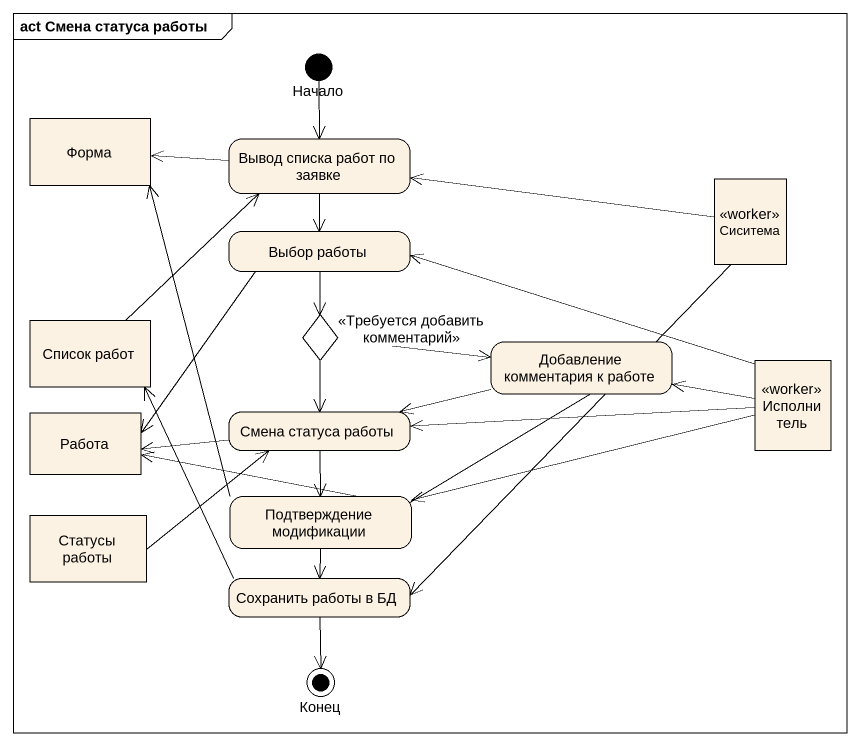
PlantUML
@startuml
mainframe act Смена статуса работы
hide empty description
state Начало <<start>>
state Форма <<object>>
state "Вывод списка работ по заявке" as Вывод_списка_работ_по_заявке
state Сиситема <<worker>>
state "Выбор работы" as Выбор_работы
state "Список работ" as Список_работ <<object>>
state choice1 <<choice>>
state "Добавление комментария к работе" as Добавление_комментария_к
state Исполнитель <<worker>>
state Работа <<object>>
state "Смена статуса работы" as Смена_статуса_работы
state "Статусы работы" as Статусы_работы <<object>>
state "Подтверждение модификации" as Подтверждение_модификации
state "Сохранить работы в БД" as Сохранить_работы_в_БД
state Конец <<end>>
Начало --> Вывод_списка_работ_по_заявке
Вывод_списка_работ_по_заявке -left-> Форма
Вывод_списка_работ_по_заявке --> Выбор_работы
Сиситема -left-> Вывод_списка_работ_по_заявке
Сиситема --> Сохранить_работы_в_БД
Выбор_работы --> choice1
Выбор_работы --> Работа
Список_работ -up-> Вывод_списка_работ_по_заявке
choice1 -right-> Добавление_комментария_к : <<Требуется добавить комментарий>>
choice1 --> Смена_статуса_работы
Добавление_комментария_к -left-> Работа
Добавление_комментария_к -left-> Смена_статуса_работы
Исполнитель -left-> Выбор_работы
Исполнитель -left-> Добавление_комментария_к
Исполнитель -left-> Смена_статуса_работы
Исполнитель -left-> Подтверждение_модификации
Смена_статуса_работы -left-> Работа
Смена_статуса_работы --> Подтверждение_модификации
Статусы_работы -right-> Смена_статуса_работы
Подтверждение_модификации -up-> Форма
Подтверждение_модификации --> Сохранить_работы_в_БД
Сохранить_работы_в_БД -up-> Список_работ
Сохранить_работы_в_БД --> Конец
@enduml
